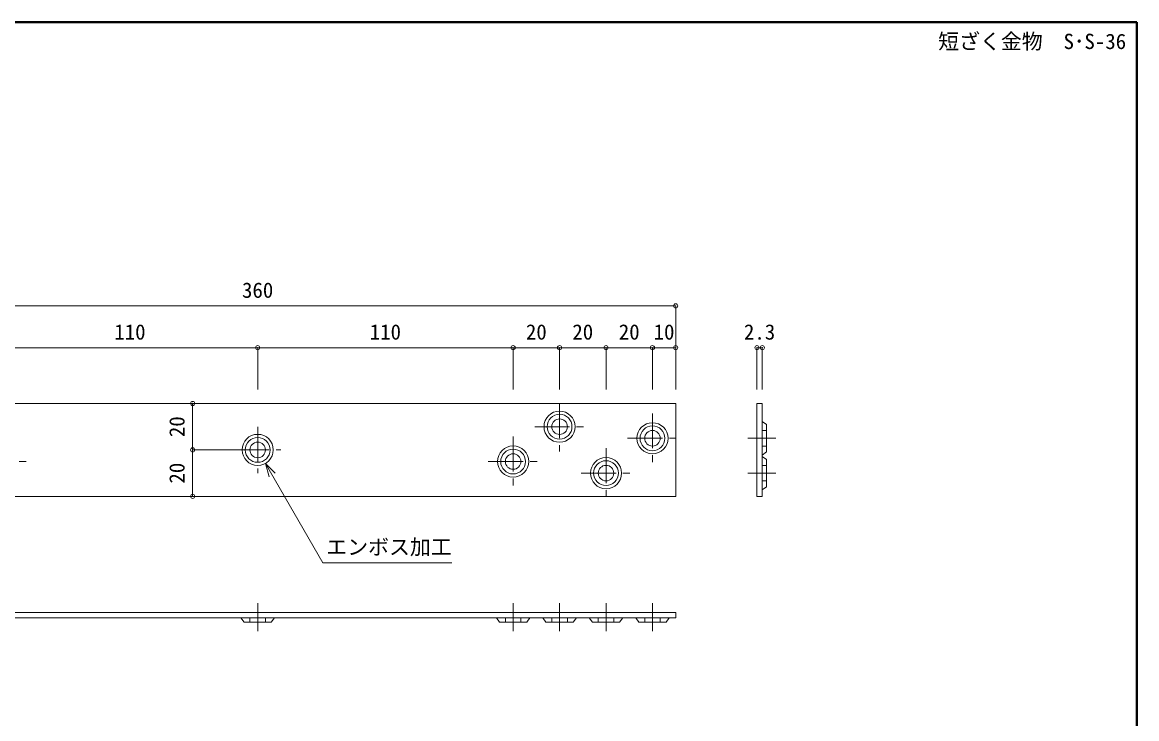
# Model space of a CAD drawing. Units: millimetres at full size, sheet at 1:3. Extents: x -387 to 387, y -306 to 294.
# Drawn here: x -92.9 to 387, y -5.8 to 294 of the extents above; entities that cross this region are included whole.
import ezdxf
from ezdxf.enums import TextEntityAlignment as Align

# ---------------------------------------------------------------- set-up
doc = ezdxf.new("R2010")
doc.units = ezdxf.units.MM
doc.header["$LTSCALE"] = 3
doc.header["$PDMODE"] = 32
doc.header["$PDSIZE"] = 1.8
doc.linetypes.add('CHAIN1', pattern=[8, 5, -1, 1, -1])
doc.linetypes.add('DASHED1', pattern=[1.8, 1.2, -0.6])
for name, color, linetype, lineweight in [('5-0_5-0', 3, 'Continuous', 9), ('5-E_5-E', 7, 'Continuous', 5), ('5-F_5-F', 7, 'Continuous', 5), ('F-0', 6, 'Continuous', 40)]:
    doc.layers.add(name, color=color, linetype=linetype, lineweight=lineweight)
doc.layers.add('F-E', color=7, linetype='Continuous')
doc.styles.add('ＭＳ ゴシック', font='')
doc.styles.get('ＭＳ ゴシック').set_extended_font_data('MS Gothic')

msp = doc.modelspace()

# ---------------------------------------------------------------- linework, layer by layer
at = {"layer": '5-0_5-0'}
for p, q in [((-171.527, 129.91), (188.473, 129.91)), ((188.473, 129.91), (188.473, 89.91)), ((223.473, 129.91), (223.473, 89.91)), ((223.473, 129.91), (225.773, 129.91)), ((225.773, 129.91), (225.773, 89.91)), ((-171.527, 89.91), (188.473, 89.91)), ((223.473, 89.91), (225.773, 89.91)), ((-171.527, 39.91), (188.473, 39.91)), ((188.473, 39.91), (188.473, 37.61)), ((-171.527, 37.61), (188.473, 37.61))]:
    msp.add_line(p, q, dxfattribs=at)
at = {"layer": '5-0_5-0', "color": 7, "linetype": 'CHAIN1', "lineweight": 5}
for p, q in [((138.473, 129.91), (138.473, 109.21)), ((178.473, 125.61), (178.473, 104.21)), ((8.473, 119.91), (8.473, 99.91)), ((118.473, 115.61), (118.473, 94.21)), ((127.773, 119.91), (149.173, 119.91)), ((158.473, 110.61), (158.473, 89.91)), ((167.773, 114.91), (188.473, 114.91)), ((219.473, 114.91), (231.573, 114.91)), ((-1.527, 109.91), (18.473, 109.91)), ((-112.227, 104.91), (-90.827, 104.91)), ((107.773, 104.91), (129.173, 104.91)), ((147.773, 99.91), (169.173, 99.91)), ((219.473, 99.91), (231.573, 99.91)), ((8.473, 43.91), (8.473, 31.81)), ((118.473, 43.91), (118.473, 31.81)), ((138.473, 43.91), (138.473, 31.81)), ((158.473, 43.91), (158.473, 31.81)), ((178.473, 43.91), (178.473, 31.81))]:
    msp.add_line(p, q, dxfattribs=at)
at = {"layer": '5-0_5-0', "color": 4, "linetype": 'DASHED1'}
for p, q in [((225.773, 118.26), (227.573, 118.26)), ((225.773, 111.56), (227.573, 111.56)), ((225.773, 103.26), (227.573, 103.26)), ((225.773, 96.56), (227.573, 96.56)), ((5.123, 37.61), (5.123, 35.81)), ((11.823, 37.61), (11.823, 35.81)), ((115.123, 37.61), (115.123, 35.81)), ((121.823, 37.61), (121.823, 35.81)), ((135.123, 37.61), (135.123, 35.81)), ((141.823, 37.61), (141.823, 35.81)), ((155.123, 37.61), (155.123, 35.81)), ((161.823, 37.61), (161.823, 35.81)), ((175.123, 37.61), (175.123, 35.81)), ((181.823, 37.61), (181.823, 35.81))]:
    msp.add_line(p, q, dxfattribs=at)
at = {"layer": '5-0_5-0', "color": 4}
for p, q in [((1.248, 37.61), (2.598, 35.81)), ((2.598, 35.81), (14.348, 35.81)), ((14.348, 35.81), (15.698, 37.61)), ((111.248, 37.61), (112.598, 35.81)), ((112.598, 35.81), (124.348, 35.81)), ((124.348, 35.81), (125.698, 37.61)), ((131.248, 37.61), (132.598, 35.81)), ((132.598, 35.81), (144.348, 35.81)), ((144.348, 35.81), (145.698, 37.61)), ((151.248, 37.61), (152.598, 35.81)), ((152.598, 35.81), (164.348, 35.81)), ((164.348, 35.81), (165.698, 37.61)), ((171.248, 37.61), (172.598, 35.81)), ((172.598, 35.81), (184.348, 35.81)), ((184.348, 35.81), (185.698, 37.61))]:
    msp.add_line(p, q, dxfattribs=at)
for points in [[(225.773, 107.685), (227.573, 109.035), (227.573, 120.785), (225.773, 122.135)], [(225.773, 92.685), (227.573, 94.035), (227.573, 105.785), (225.773, 107.135)]]:
    msp.add_lwpolyline(points, dxfattribs=at)
for centre, radius in [((138.473, 119.91), 6.7), ((138.473, 119.91), 5.35), ((178.473, 114.91), 6.7), ((178.473, 114.91), 5.35), ((8.473, 109.91), 6.7), ((8.473, 109.91), 5.35), ((118.473, 104.91), 6.7), ((118.473, 104.91), 5.35), ((158.473, 99.91), 6.7), ((158.473, 99.91), 5.35)]:
    msp.add_circle(centre, radius, dxfattribs=at)
at = {"layer": '5-0_5-0'}
for centre in [(138.473, 119.91), (178.473, 114.91), (8.473, 109.91), (118.473, 104.91), (158.473, 99.91)]:
    msp.add_circle(centre, 3.35, dxfattribs=at)
at = {"layer": '5-E_5-E'}
for q in [(13.375, 98.312), (16.065, 99.865)]:
    msp.add_line((11.822, 104.107), q, dxfattribs=at)
msp.add_lwpolyline([(11.822, 104.107), (36.521, 61.328), (92.021, 61.328)], dxfattribs=at)
at = {"layer": '5-F_5-F'}
for p, q in [((188.473, 171.91), (-171.527, 171.91)), ((188.473, 171.91), (188.473, 153.91)), ((-101.527, 153.91), (8.473, 153.91)), ((8.473, 153.91), (8.473, 135.91)), ((8.473, 153.91), (118.473, 153.91)), ((118.473, 153.91), (118.473, 135.91)), ((118.473, 153.91), (138.473, 153.91)), ((138.473, 153.91), (138.473, 135.91)), ((138.473, 153.91), (158.473, 153.91)), ((158.473, 153.91), (158.473, 135.91)), ((158.473, 153.91), (178.473, 153.91)), ((178.473, 153.91), (178.473, 135.91)), ((178.473, 153.91), (188.473, 153.91)), ((188.473, 153.91), (188.473, 135.91)), ((223.473, 153.91), (225.773, 153.91)), ((223.473, 153.91), (223.473, 135.91)), ((225.773, 153.91), (225.773, 135.91)), ((-19.527, 129.91), (-19.527, 109.91)), ((-19.527, 129.91), (-1.527, 129.91)), ((-19.527, 109.91), (-1.527, 109.91)), ((-19.527, 109.91), (-19.527, 89.91)), ((-19.527, 89.91), (-1.527, 89.91))]:
    msp.add_line(p, q, dxfattribs=at)
for p in [(188.473, 171.91), (8.473, 153.91), (118.473, 153.91), (138.473, 153.91), (158.473, 153.91), (178.473, 153.91), (188.473, 153.91), (223.473, 153.91), (225.773, 153.91), (-19.527, 129.91), (-19.527, 109.91), (-19.527, 89.91)]:
    msp.add_point(p, dxfattribs=at)
at = {"layer": 'F-0'}
for p, q in [((-387, 294), (387, 294)), ((387, 294), (387, -294))]:
    msp.add_line(p, q, dxfattribs=at)

# ---------------------------------------------------------------- texts
at = {"layer": '5-E_5-E', "style": 'ＭＳ ゴシック'}
msp.add_text('エンボス加工', height=6.598, dxfattribs=at).set_placement((38.021, 62.828), align=Align.BOTTOM_LEFT)
at = {"layer": '5-F_5-F', "style": 'ＭＳ ゴシック'}
for s, p in [('360', (1.723, 173.41)), ('110', (-53.277, 155.41)), ('110', (56.723, 155.41)), ('20', (123.973, 155.41)), ('20', (143.973, 155.41)), ('20', (163.973, 155.41)), ('10', (178.973, 155.41)), ('2.3', (217.873, 155.41))]:
    msp.add_text(s, height=6.598, dxfattribs=at).set_placement(p, align=Align.BOTTOM_LEFT)
for p in [(-21.027, 115.41), (-21.027, 95.41)]:
    msp.add_text('20', height=6.598, rotation=90, dxfattribs=at).set_placement(p, align=Align.BOTTOM_LEFT)
at = {"layer": 'F-E', "style": 'ＭＳ ゴシック'}
msp.add_text('短ざく金物\u3000S･S-36', height=6.598, dxfattribs=at).set_placement((301.5, 280.5), align=Align.BOTTOM_LEFT)

doc.saveas('drawing.dxf')
